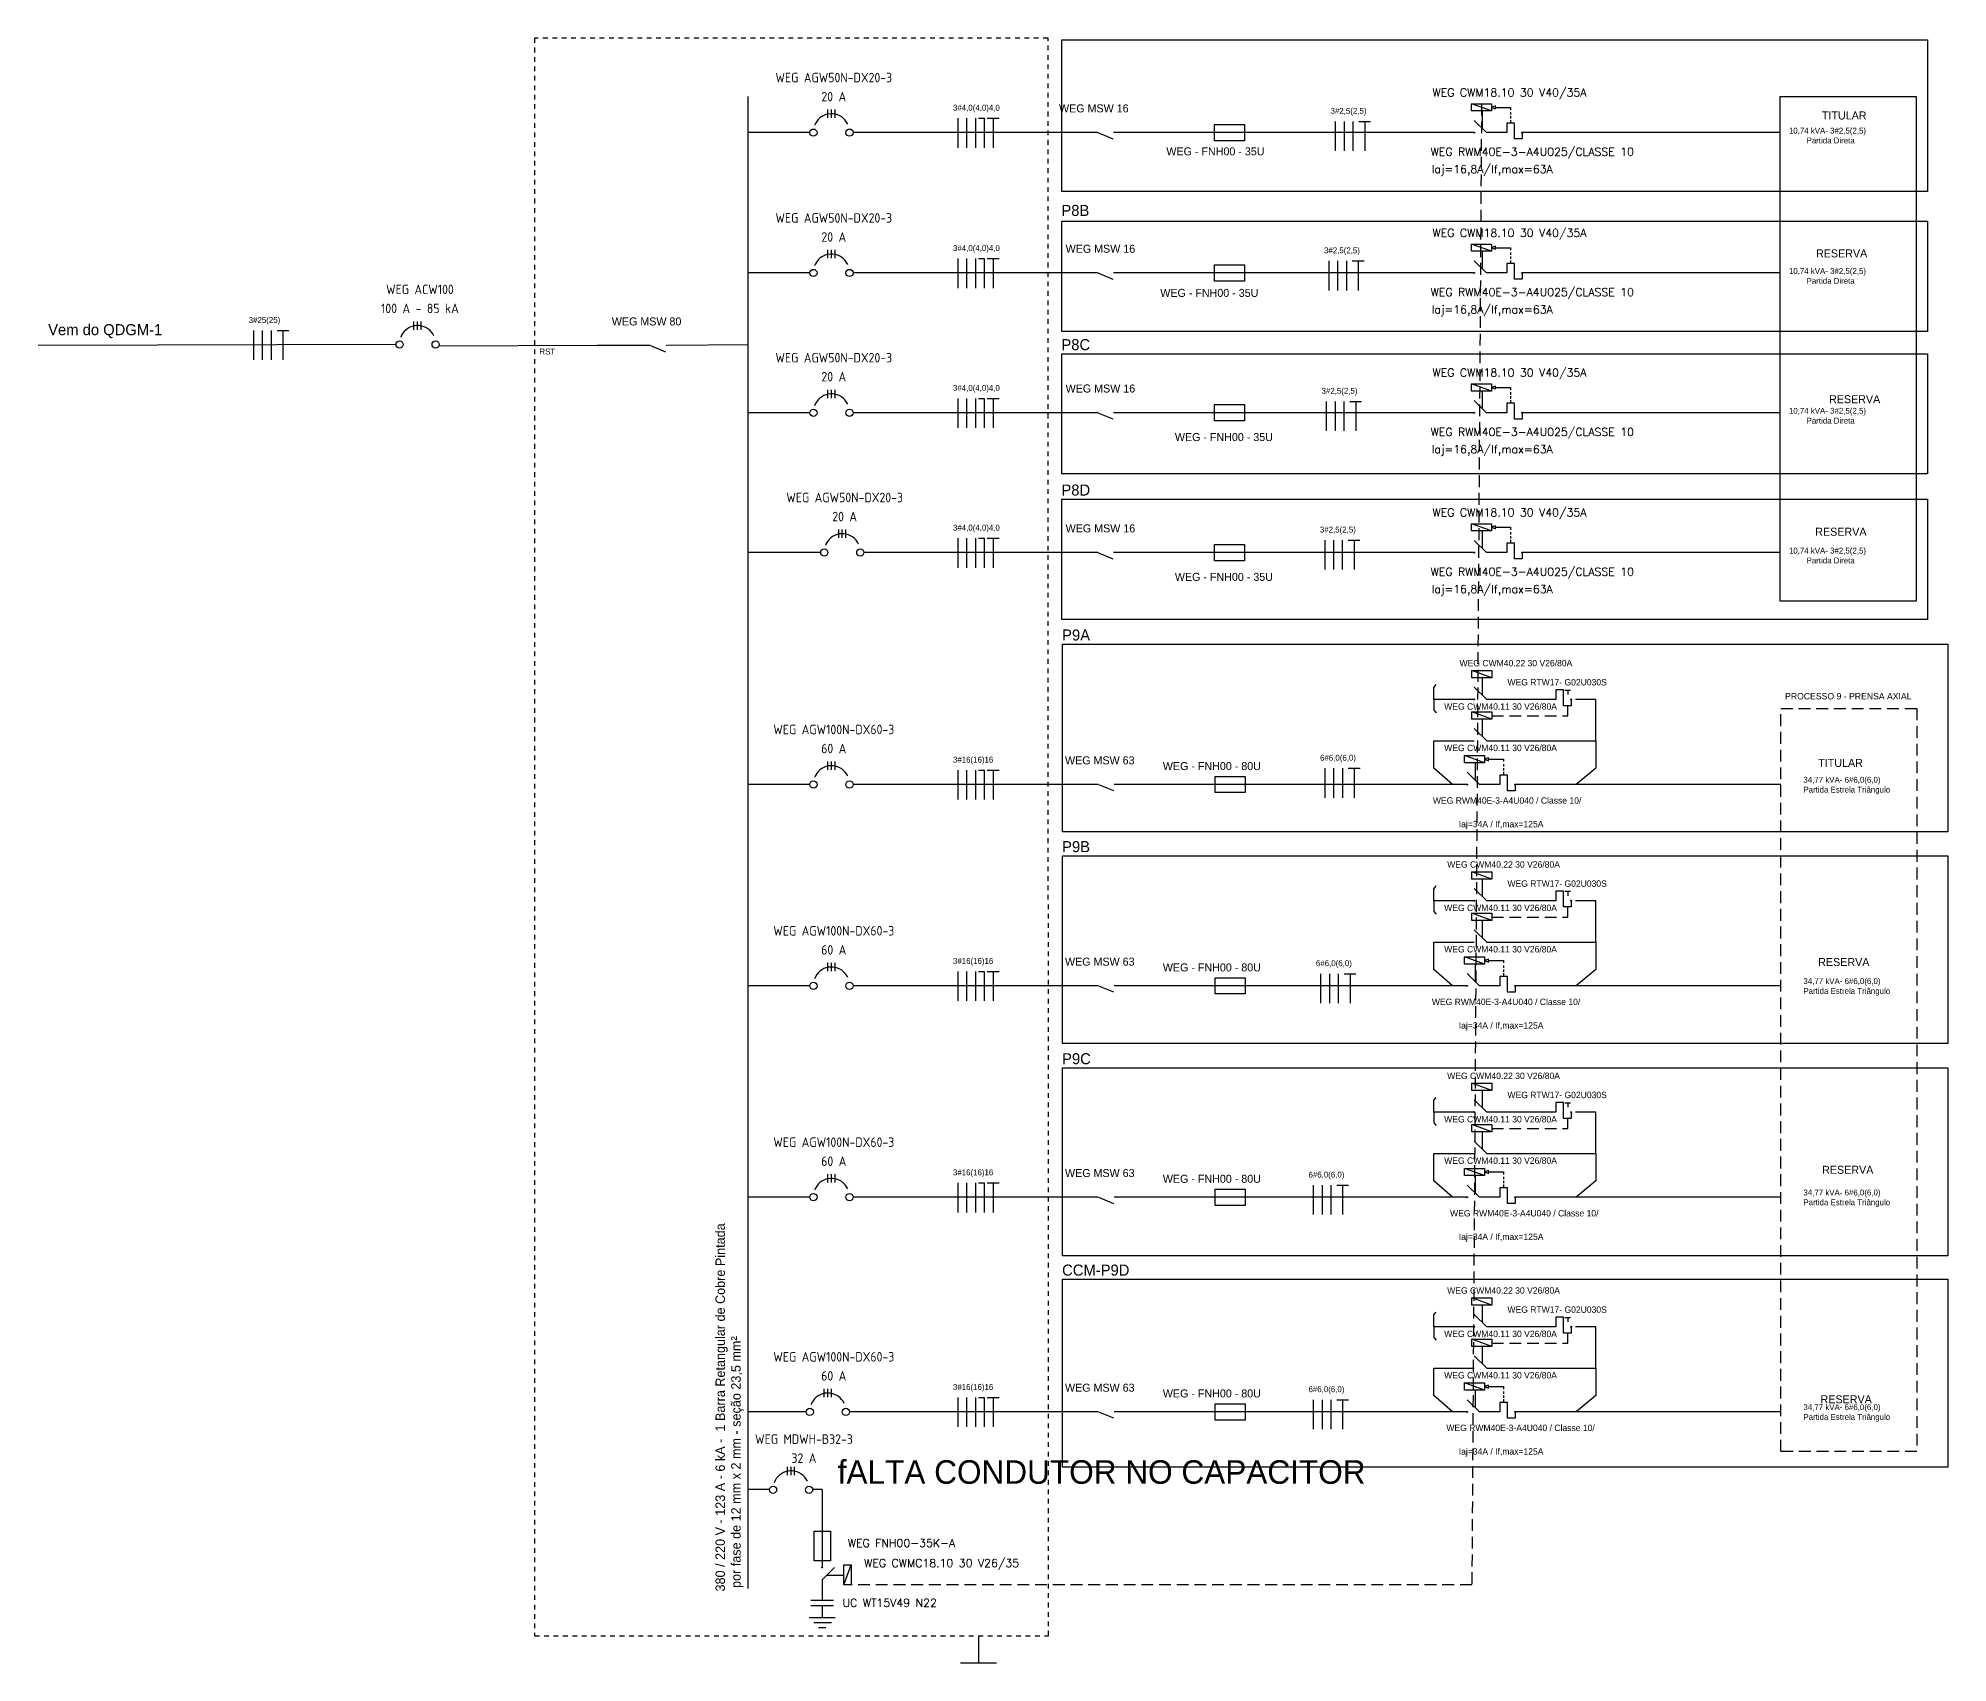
# Model space of a CAD drawing. Extents: x 88 to 641, y -96 to 322.
# Drawn here: x 91.84 to 132.29, y 120.85 to 155.28 of the extents above; entities that cross this region are included whole.
import ezdxf

# ---------------------------------------------------------------- set-up
doc = ezdxf.new("R2010")
doc.units = 0
doc.header["$MEASUREMENT"] = 0
doc.linetypes.add('DASHED2', pattern=[0.375, 0.25, -0.125])
doc.linetypes.add('HIDDEN', pattern=[0.375, 0.25, -0.125])
for name, color, linetype in [('_ELT_ELETRODUTOS', 6, 'Continuous'), ('_ELT_UNIFILAR_DETALHES', 1, 'Continuous'), ('CONEXÃO', 7, 'Continuous'), ('DIAGRAMA UNIFILAR', 80, 'Continuous'), ('ELET_TEXTO', 4, 'Continuous'), ('ELET_UNIFILAR_TEXTO', 4, 'Continuous'), ('ELT_UNIFILAR_DESENHO', 5, 'Continuous'), ('INF. UNIFILARES', 7, 'Continuous')]:
    doc.layers.add(name, color=color, linetype=linetype)
doc.styles.add('ARIAL', font='arial.ttf')
doc.styles.add('ROMANS', font='romans')

msp = doc.modelspace()

# ---------------------------------------------------------------- hatches: boundary and pattern name
at = {"layer": 'ELT_UNIFILAR_DESENHO', "linetype": 'Continuous', "transparency": 33554687}
h = msp.add_hatch(color=256, dxfattribs=at)
h.dxf.hatch_style = 1
h.paths.add_polyline_path([(114.256, 153.284, 1), (114.287, 153.284, 1)])
h.paths.add_polyline_path([(114.613, 153.283, 1), (114.644, 153.283, 1)])
h = msp.add_hatch(color=256, dxfattribs=at)
h.dxf.hatch_style = 1
h.paths.add_polyline_path([(114.256, 150.309, 1), (114.287, 150.309, 1)])
h.paths.add_polyline_path([(114.613, 150.308, 1), (114.644, 150.308, 1)])
h = msp.add_hatch(color=256, dxfattribs=at)
h.dxf.hatch_style = 1
h.paths.add_polyline_path([(104.781, 148.769, 1), (104.812, 148.769, 1)])
h.paths.add_polyline_path([(105.138, 148.768, 1), (105.17, 148.768, 1)])
h = msp.add_hatch(color=256, dxfattribs=at)
h.dxf.hatch_style = 1
h.paths.add_polyline_path([(114.256, 147.347, 1), (114.287, 147.347, 1)])
h.paths.add_polyline_path([(114.613, 147.346, 1), (114.644, 147.346, 1)])
h = msp.add_hatch(color=256, dxfattribs=at)
h.dxf.hatch_style = 1
h.paths.add_polyline_path([(114.256, 144.383, 1), (114.287, 144.383, 1)])
h.paths.add_polyline_path([(114.613, 144.383, 1), (114.644, 144.383, 1)])
h = msp.add_hatch(color=256, dxfattribs=at)
h.dxf.hatch_style = 1
h.paths.add_polyline_path([(114.271, 139.467, 1), (114.302, 139.467, 1)])
h.paths.add_polyline_path([(114.628, 139.466, 1), (114.659, 139.466, 1)])
h = msp.add_hatch(color=256, dxfattribs=at)
h.dxf.hatch_style = 1
h.paths.add_polyline_path([(114.271, 135.2, 1), (114.302, 135.2, 1)])
h.paths.add_polyline_path([(114.628, 135.2, 1), (114.659, 135.2, 1)])
h = msp.add_hatch(color=256, dxfattribs=at)
h.dxf.hatch_style = 1
h.paths.add_polyline_path([(114.271, 130.72, 1), (114.302, 130.72, 1)])
h.paths.add_polyline_path([(114.628, 130.72, 1), (114.659, 130.72, 1)])
h = msp.add_hatch(color=256, dxfattribs=at)
h.dxf.hatch_style = 1
h.paths.add_polyline_path([(114.271, 126.171, 1), (114.302, 126.171, 1)])
h.paths.add_polyline_path([(114.628, 126.17, 1), (114.659, 126.17, 1)])

# ---------------------------------------------------------------- linework, layer by layer
at = {"layer": '_ELT_UNIFILAR_DETALHES'}
msp.add_lwpolyline([(128.743, 154.041), (131.626, 154.041), (131.626, 143.345), (128.743, 143.345)], close=True, dxfattribs=at)
at = {"layer": 'CONEXÃO', "color": 6, "linetype": 'DASHED2'}
for p, q in [((122.417, 153.891), (122.211, 122.501)), ((122.211, 122.501), (108.908, 122.501))]:
    msp.add_line(p, q, dxfattribs=at)
at = {"layer": 'CONEXÃO', "color": 6, "linetype": 'HIDDEN'}
for points in [[(122.632, 140.918), (124.245, 140.918), (124.245, 140.918)], [(124.245, 140.918), (124.245, 140.918), (124.245, 141.132)], [(124.245, 136.651), (124.245, 136.651), (124.245, 136.866)], [(122.632, 136.651), (124.245, 136.651), (124.245, 136.651)], [(124.245, 132.171), (124.245, 132.171), (124.245, 132.386)], [(122.632, 132.171), (124.245, 132.171), (124.245, 132.171)], [(124.245, 127.622), (124.245, 127.622), (124.245, 127.836)], [(122.632, 127.622), (124.245, 127.622), (124.245, 127.622)]]:
    msp.add_lwpolyline(points, dxfattribs=at)
at = {"layer": 'DIAGRAMA UNIFILAR', "linetype": 'DASHED2'}
for p, q in [((124.185, 141.464), (124.301, 141.464)), ((124.245, 141.464), (124.245, 141.367)), ((124.185, 137.198), (124.301, 137.198)), ((124.245, 137.198), (124.245, 137.101)), ((124.185, 132.718), (124.301, 132.718)), ((124.245, 132.718), (124.245, 132.621)), ((124.185, 128.168), (124.301, 128.168)), ((124.245, 128.168), (124.245, 128.071))]:
    msp.add_line(p, q, dxfattribs=at)
at = {"layer": 'ELT_UNIFILAR_DESENHO', "linetype": 'DASHED2', "ltscale": 0.05}
for p, q in [((113.234, 155.279), (102.358, 155.279)), ((102.358, 155.279), (102.358, 121.422)), ((113.245, 121.422), (113.234, 155.279)), ((102.358, 121.422), (113.245, 121.422))]:
    msp.add_line(p, q, dxfattribs=at)
at = {"layer": 'ELT_UNIFILAR_DESENHO'}
for p, q in [((106.88, 122.424), (106.88, 154.042)), ((108.569, 153.589), (108.569, 153.767)), ((108.569, 153.589), (108.569, 153.767)), ((108.645, 153.589), (108.645, 153.767)), ((108.645, 153.589), (108.645, 153.767)), ((108.721, 153.589), (108.721, 153.767)), ((108.721, 153.589), (108.721, 153.767)), ((122.628, 153.737), (122.206, 153.891)), ((122.428, 153.737), (122.428, 153.371)), ((122.715, 153.844), (122.628, 153.813)), ((122.628, 153.813), (122.715, 153.782)), ((122.715, 153.813), (122.715, 153.844)), ((122.715, 153.813), (123.032, 153.813)), ((122.715, 153.782), (122.715, 153.813)), ((123.032, 153.813), (123.032, 153.763)), ((111.32, 153.582), (111.32, 152.958)), ((111.507, 153.582), (111.507, 152.958)), ((111.694, 153.582), (111.694, 152.958)), ((111.759, 153.582), (111.884, 153.582)), ((111.884, 153.582), (111.884, 152.958)), ((111.946, 153.582), (112.195, 153.582)), ((112.071, 153.582), (112.071, 152.958)), ((119.319, 153.516), (119.319, 152.892)), ((119.507, 153.516), (119.507, 152.892)), ((119.694, 153.516), (119.694, 152.892)), ((119.818, 153.516), (120.067, 153.516)), ((119.942, 153.516), (119.942, 152.892)), ((122.523, 153.277), (122.26, 153.537)), ((123.116, 153.48), (122.954, 153.48)), ((122.954, 153.48), (122.954, 153.277)), ((123.032, 153.712), (123.032, 153.661)), ((123.032, 153.627), (123.032, 153.577)), ((123.032, 153.545), (123.032, 153.494)), ((123.116, 153.146), (123.116, 153.48)), ((108.188, 153.278), (106.88, 153.278)), ((114.286, 153.278), (109.103, 153.278)), ((122.26, 153.278), (114.627, 153.278)), ((122.954, 153.277), (122.523, 153.277)), ((123.279, 153.146), (123.116, 153.146)), ((128.743, 153.277), (123.279, 153.277)), ((123.279, 153.277), (123.279, 153.146)), ((122.628, 150.762), (122.206, 150.916)), ((108.569, 150.614), (108.569, 150.792)), ((108.569, 150.614), (108.569, 150.792)), ((108.645, 150.614), (108.645, 150.792)), ((108.645, 150.614), (108.645, 150.792)), ((108.721, 150.614), (108.721, 150.792)), ((108.721, 150.614), (108.721, 150.792)), ((111.32, 150.607), (111.32, 149.983)), ((111.507, 150.607), (111.507, 149.983)), ((111.694, 150.607), (111.694, 149.983)), ((111.759, 150.607), (111.884, 150.607)), ((111.884, 150.607), (111.884, 149.983)), ((111.946, 150.607), (112.195, 150.607)), ((112.071, 150.607), (112.071, 149.983)), ((119.18, 150.559), (119.18, 149.935)), ((119.368, 150.559), (119.368, 149.935)), ((119.555, 150.559), (119.555, 149.935)), ((119.679, 150.559), (119.928, 150.559)), ((119.804, 150.559), (119.804, 149.935)), ((122.523, 150.303), (122.26, 150.562)), ((122.428, 150.762), (122.428, 150.396)), ((122.715, 150.869), (122.628, 150.838)), ((122.628, 150.838), (122.715, 150.807)), ((122.715, 150.838), (122.715, 150.869)), ((122.715, 150.838), (123.032, 150.838)), ((122.715, 150.807), (122.715, 150.838)), ((123.116, 150.505), (122.954, 150.505)), ((122.954, 150.505), (122.954, 150.303)), ((123.032, 150.838), (123.032, 150.788)), ((123.032, 150.737), (123.032, 150.686)), ((123.032, 150.652), (123.032, 150.602)), ((123.032, 150.57), (123.032, 150.519)), ((123.116, 150.171), (123.116, 150.505)), ((108.188, 150.303), (106.88, 150.303)), ((114.286, 150.303), (109.103, 150.303)), ((122.26, 150.303), (114.627, 150.303)), ((122.954, 150.303), (122.523, 150.303)), ((123.279, 150.171), (123.116, 150.171)), ((128.743, 150.303), (123.279, 150.303)), ((123.279, 150.303), (123.279, 150.171)), ((99.802, 149.099), (99.802, 149.277)), ((99.802, 149.099), (99.802, 149.277)), ((99.879, 149.099), (99.879, 149.277)), ((99.879, 149.099), (99.879, 149.277)), ((99.955, 149.099), (99.955, 149.277)), ((99.955, 149.099), (99.955, 149.277)), ((96.401, 149.083), (96.401, 148.459)), ((96.588, 149.083), (96.588, 148.459)), ((96.776, 149.083), (96.776, 148.459)), ((96.9, 149.083), (97.149, 149.083)), ((97.024, 149.083), (97.024, 148.459)), ((91.841, 148.771), (99.422, 148.793)), ((100.33, 148.757), (103.679, 148.771)), ((104.796, 148.769), (103.683, 148.769)), ((105.177, 148.771), (106.88, 148.787)), ((108.569, 147.652), (108.569, 147.829)), ((108.569, 147.652), (108.569, 147.829)), ((108.645, 147.652), (108.645, 147.829)), ((108.645, 147.652), (108.645, 147.829)), ((108.721, 147.652), (108.721, 147.829)), ((108.721, 147.652), (108.721, 147.829)), ((122.628, 147.799), (122.206, 147.953)), ((122.428, 147.799), (122.428, 147.434)), ((122.715, 147.907), (122.628, 147.876)), ((122.628, 147.876), (122.715, 147.845)), ((122.715, 147.876), (122.715, 147.907)), ((122.715, 147.876), (123.032, 147.876)), ((122.715, 147.845), (122.715, 147.876)), ((123.032, 147.876), (123.032, 147.826)), ((123.032, 147.774), (123.032, 147.724)), ((123.032, 147.69), (123.032, 147.64)), ((108.188, 147.341), (106.88, 147.341)), ((114.286, 147.341), (109.103, 147.341)), ((111.32, 147.644), (111.32, 147.02)), ((111.507, 147.644), (111.507, 147.02)), ((111.694, 147.644), (111.694, 147.02)), ((111.759, 147.644), (111.884, 147.644)), ((111.884, 147.644), (111.884, 147.02)), ((111.946, 147.644), (112.195, 147.644)), ((112.071, 147.644), (112.071, 147.02)), ((122.26, 147.341), (114.627, 147.341)), ((119.128, 147.582), (119.128, 146.958)), ((119.316, 147.582), (119.316, 146.958)), ((119.503, 147.582), (119.503, 146.958)), ((119.627, 147.582), (119.877, 147.582)), ((119.752, 147.582), (119.752, 146.958)), ((122.523, 147.34), (122.26, 147.6)), ((122.954, 147.34), (122.523, 147.34)), ((123.116, 147.542), (122.954, 147.542)), ((122.954, 147.542), (122.954, 147.34)), ((123.032, 147.607), (123.032, 147.557)), ((123.116, 147.208), (123.116, 147.542)), ((128.743, 147.34), (123.279, 147.34)), ((123.279, 147.34), (123.279, 147.208)), ((123.279, 147.208), (123.116, 147.208)), ((108.799, 144.688), (108.799, 144.866)), ((108.799, 144.688), (108.799, 144.866)), ((108.875, 144.688), (108.875, 144.866)), ((108.875, 144.688), (108.875, 144.866)), ((108.951, 144.688), (108.951, 144.866)), ((108.951, 144.688), (108.951, 144.866)), ((122.628, 144.836), (122.206, 144.99)), ((122.428, 144.836), (122.428, 144.471)), ((122.715, 144.944), (122.628, 144.913)), ((122.628, 144.913), (122.715, 144.882)), ((122.715, 144.913), (122.715, 144.944)), ((122.715, 144.913), (123.032, 144.913)), ((122.715, 144.882), (122.715, 144.913)), ((123.032, 144.913), (123.032, 144.862)), ((111.32, 144.681), (111.32, 144.057)), ((111.507, 144.681), (111.507, 144.057)), ((111.694, 144.681), (111.694, 144.057)), ((111.759, 144.681), (111.884, 144.681)), ((111.884, 144.681), (111.884, 144.057)), ((111.946, 144.681), (112.195, 144.681)), ((112.071, 144.681), (112.071, 144.057)), ((119.094, 144.641), (119.094, 144.017)), ((119.281, 144.641), (119.281, 144.017)), ((119.468, 144.641), (119.468, 144.017)), ((119.592, 144.641), (119.842, 144.641)), ((119.717, 144.641), (119.717, 144.017)), ((122.523, 144.377), (122.26, 144.636)), ((123.116, 144.579), (122.954, 144.579)), ((122.954, 144.579), (122.954, 144.377)), ((123.032, 144.811), (123.032, 144.761)), ((123.032, 144.727), (123.032, 144.676)), ((123.032, 144.644), (123.032, 144.594)), ((123.116, 144.245), (123.116, 144.579)), ((108.418, 144.378), (106.88, 144.378)), ((114.286, 144.378), (109.333, 144.378)), ((122.26, 144.378), (114.627, 144.378)), ((122.954, 144.377), (122.523, 144.377)), ((123.279, 144.245), (123.116, 144.245)), ((128.743, 144.377), (123.279, 144.377)), ((123.279, 144.377), (123.279, 144.245)), ((122.632, 141.723), (122.211, 141.877)), ((122.433, 141.723), (122.433, 141.358)), ((121.404, 141.521), (121.454, 141.578)), ((121.404, 141.265), (121.404, 141.521)), ((122.254, 141.265), (121.404, 141.265)), ((121.404, 141.265), (121.404, 141.04)), ((122.528, 141.264), (122.264, 141.524)), ((123.988, 141.264), (122.528, 141.264)), ((124.15, 141.467), (123.988, 141.467)), ((123.988, 141.467), (123.988, 141.264)), ((124.15, 141.132), (124.15, 141.467)), ((124.313, 141.264), (124.313, 141.132)), ((124.841, 141.264), (124.404, 141.264)), ((124.841, 140.388), (124.841, 141.264)), ((121.404, 141.04), (121.454, 140.983)), ((122.632, 140.847), (122.211, 141.001)), ((122.433, 140.847), (122.433, 140.482)), ((124.313, 141.132), (124.15, 141.132)), ((121.404, 140.388), (122.264, 140.389)), ((121.404, 139.807), (121.404, 140.388)), ((122.528, 140.388), (122.264, 140.648)), ((122.528, 140.388), (124.841, 140.388)), ((124.841, 140.388), (124.841, 139.807)), ((122.479, 139.92), (122.058, 140.074)), ((122.567, 140.028), (122.479, 139.997)), ((122.479, 139.997), (122.567, 139.966)), ((122.567, 139.997), (122.567, 140.028)), ((122.567, 139.997), (122.883, 139.997)), ((122.567, 139.966), (122.567, 139.997)), ((122.883, 139.997), (122.883, 139.946)), ((108.569, 139.772), (108.569, 139.95)), ((108.569, 139.772), (108.569, 139.95)), ((108.645, 139.772), (108.645, 139.95)), ((108.645, 139.772), (108.645, 139.95)), ((108.721, 139.772), (108.721, 139.95)), ((108.721, 139.772), (108.721, 139.95)), ((111.32, 139.765), (111.32, 139.141)), ((111.507, 139.765), (111.507, 139.141)), ((111.694, 139.765), (111.694, 139.141)), ((111.759, 139.765), (111.884, 139.765)), ((111.884, 139.765), (111.884, 139.141)), ((111.946, 139.765), (112.195, 139.765)), ((112.071, 139.765), (112.071, 139.141)), ((119.096, 139.805), (119.096, 139.181)), ((119.283, 139.805), (119.283, 139.181)), ((119.471, 139.805), (119.471, 139.181)), ((119.594, 139.805), (119.844, 139.805)), ((119.719, 139.805), (119.719, 139.181)), ((121.799, 139.462), (121.404, 139.807)), ((122.374, 139.461), (122.111, 139.72)), ((122.279, 139.92), (122.279, 139.554)), ((122.967, 139.663), (122.805, 139.663)), ((122.805, 139.663), (122.805, 139.461)), ((122.883, 139.895), (122.883, 139.844)), ((122.883, 139.811), (122.883, 139.76)), ((122.883, 139.728), (122.883, 139.678)), ((122.967, 139.329), (122.967, 139.663)), ((124.841, 139.807), (124.422, 139.461)), ((108.188, 139.461), (106.88, 139.461)), ((114.286, 139.461), (109.103, 139.461)), ((122.121, 139.461), (114.645, 139.461)), ((122.805, 139.461), (122.374, 139.461)), ((123.13, 139.329), (122.967, 139.329)), ((123.13, 139.461), (123.13, 139.329)), ((128.758, 139.461), (123.14, 139.461)), ((122.632, 137.457), (122.211, 137.611)), ((121.404, 137.254), (121.454, 137.311)), ((121.404, 136.998), (121.404, 137.254)), ((122.528, 136.998), (122.264, 137.257)), ((122.433, 137.457), (122.433, 137.091)), ((124.15, 137.2), (123.988, 137.2)), ((123.988, 137.2), (123.988, 136.998)), ((124.15, 136.866), (124.15, 137.2)), ((122.254, 136.998), (121.404, 136.998)), ((121.404, 136.998), (121.404, 136.773)), ((121.404, 136.773), (121.454, 136.716)), ((122.632, 136.581), (122.211, 136.735)), ((123.988, 136.998), (122.528, 136.998)), ((124.313, 136.866), (124.15, 136.866)), ((124.313, 136.998), (124.313, 136.866)), ((124.841, 136.998), (124.404, 136.998)), ((124.841, 136.121), (124.841, 136.998)), ((122.528, 136.121), (122.264, 136.381)), ((122.433, 136.581), (122.433, 136.215)), ((121.404, 136.121), (122.264, 136.122)), ((121.404, 135.54), (121.404, 136.121)), ((122.528, 136.121), (124.841, 136.121)), ((124.841, 136.121), (124.841, 135.54)), ((108.569, 135.505), (108.569, 135.683)), ((108.569, 135.505), (108.569, 135.683)), ((108.645, 135.505), (108.645, 135.683)), ((108.645, 135.505), (108.645, 135.683)), ((108.721, 135.505), (108.721, 135.683)), ((108.721, 135.505), (108.721, 135.683)), ((121.799, 135.195), (121.404, 135.54)), ((122.479, 135.653), (122.058, 135.807)), ((122.279, 135.653), (122.279, 135.288)), ((122.567, 135.761), (122.479, 135.73)), ((122.479, 135.73), (122.567, 135.699)), ((122.567, 135.73), (122.567, 135.761)), ((122.567, 135.73), (122.883, 135.73)), ((122.567, 135.699), (122.567, 135.73)), ((122.883, 135.73), (122.883, 135.68)), ((122.883, 135.628), (122.883, 135.578)), ((122.883, 135.544), (122.883, 135.493)), ((124.841, 135.54), (124.422, 135.195)), ((108.188, 135.195), (106.88, 135.195)), ((114.286, 135.195), (109.103, 135.195)), ((111.32, 135.498), (111.32, 134.874)), ((111.507, 135.498), (111.507, 134.874)), ((111.694, 135.498), (111.694, 134.874)), ((111.759, 135.498), (111.884, 135.498)), ((111.884, 135.498), (111.884, 134.874)), ((111.946, 135.498), (112.195, 135.498)), ((112.071, 135.498), (112.071, 134.874)), ((122.121, 135.195), (114.645, 135.195)), ((119.009, 135.451), (119.009, 134.827)), ((119.196, 135.451), (119.196, 134.827)), ((119.383, 135.451), (119.383, 134.827)), ((119.507, 135.451), (119.757, 135.451)), ((119.632, 135.451), (119.632, 134.827)), ((122.374, 135.194), (122.111, 135.453)), ((122.805, 135.194), (122.374, 135.194)), ((122.967, 135.396), (122.805, 135.396)), ((122.805, 135.396), (122.805, 135.194)), ((122.883, 135.461), (122.883, 135.411)), ((122.967, 135.062), (122.967, 135.396)), ((128.758, 135.194), (123.13, 135.194)), ((123.13, 135.194), (123.13, 135.062)), ((123.13, 135.062), (122.967, 135.062)), ((122.632, 132.977), (122.211, 133.131)), ((121.404, 132.774), (121.454, 132.831)), ((121.404, 132.518), (121.404, 132.774)), ((122.528, 132.517), (122.264, 132.777)), ((122.433, 132.977), (122.433, 132.611)), ((124.15, 132.72), (123.988, 132.72)), ((123.988, 132.72), (123.988, 132.517)), ((124.15, 132.386), (124.15, 132.72)), ((122.254, 132.518), (121.404, 132.518)), ((121.404, 132.518), (121.404, 132.293)), ((121.404, 132.293), (121.454, 132.236)), ((123.988, 132.517), (122.528, 132.517)), ((124.313, 132.386), (124.15, 132.386)), ((124.313, 132.517), (124.313, 132.386)), ((124.841, 132.517), (124.404, 132.517)), ((124.841, 131.641), (124.841, 132.517)), ((122.632, 132.101), (122.211, 132.254)), ((122.528, 131.641), (122.264, 131.901)), ((122.433, 132.101), (122.433, 131.735)), ((121.404, 131.641), (122.264, 131.642)), ((121.404, 131.06), (121.404, 131.641)), ((122.528, 131.641), (124.841, 131.641)), ((124.841, 131.641), (124.841, 131.06)), ((108.569, 131.025), (108.569, 131.203)), ((108.569, 131.025), (108.569, 131.203)), ((108.645, 131.025), (108.645, 131.203)), ((108.645, 131.025), (108.645, 131.203)), ((108.721, 131.025), (108.721, 131.203)), ((108.721, 131.025), (108.721, 131.203)), ((122.479, 131.173), (122.058, 131.327)), ((122.279, 131.173), (122.279, 130.808)), ((122.567, 131.281), (122.479, 131.25)), ((122.479, 131.25), (122.567, 131.219)), ((122.567, 131.25), (122.567, 131.281)), ((122.567, 131.25), (122.883, 131.25)), ((122.567, 131.219), (122.567, 131.25)), ((122.883, 131.25), (122.883, 131.199)), ((122.883, 131.148), (122.883, 131.098)), ((108.188, 130.715), (106.88, 130.715)), ((114.286, 130.715), (109.103, 130.715)), ((111.32, 131.018), (111.32, 130.394)), ((111.507, 131.018), (111.507, 130.394)), ((111.694, 131.018), (111.694, 130.394)), ((111.759, 131.018), (111.884, 131.018)), ((111.884, 131.018), (111.884, 130.394)), ((111.946, 131.018), (112.195, 131.018)), ((112.071, 131.018), (112.071, 130.394)), ((122.121, 130.715), (114.645, 130.715)), ((118.852, 130.971), (118.852, 130.347)), ((119.039, 130.971), (119.039, 130.347)), ((119.227, 130.971), (119.227, 130.347)), ((119.351, 130.971), (119.6, 130.971)), ((119.475, 130.971), (119.475, 130.347)), ((121.799, 130.715), (121.404, 131.06)), ((122.374, 130.714), (122.111, 130.973)), ((122.805, 130.714), (122.374, 130.714)), ((122.967, 130.916), (122.805, 130.916)), ((122.805, 130.916), (122.805, 130.714)), ((122.883, 131.064), (122.883, 131.013)), ((122.883, 130.981), (122.883, 130.931)), ((122.967, 130.582), (122.967, 130.916)), ((123.13, 130.714), (123.13, 130.582)), ((128.758, 130.714), (123.14, 130.714)), ((124.841, 131.06), (124.422, 130.715)), ((123.13, 130.582), (122.967, 130.582)), ((121.404, 128.225), (121.454, 128.282)), ((122.632, 128.427), (122.211, 128.581)), ((122.433, 128.427), (122.433, 128.062)), ((121.404, 127.969), (121.404, 128.225)), ((122.254, 127.969), (121.404, 127.969)), ((121.404, 127.969), (121.404, 127.744)), ((122.528, 127.968), (122.264, 128.228)), ((123.988, 127.968), (122.528, 127.968)), ((124.15, 128.17), (123.988, 128.17)), ((123.988, 128.17), (123.988, 127.968)), ((124.15, 127.836), (124.15, 128.17)), ((124.313, 127.836), (124.15, 127.836)), ((124.313, 127.968), (124.313, 127.836)), ((124.841, 127.968), (124.404, 127.968)), ((124.841, 127.092), (124.841, 127.968)), ((121.404, 127.744), (121.454, 127.687)), ((122.632, 127.551), (122.211, 127.705)), ((122.433, 127.551), (122.433, 127.186)), ((121.404, 127.092), (122.264, 127.093)), ((121.404, 126.511), (121.404, 127.092)), ((122.528, 127.092), (122.264, 127.351)), ((122.528, 127.092), (124.841, 127.092)), ((124.841, 127.092), (124.841, 126.511)), ((108.493, 126.476), (108.493, 126.654)), ((108.493, 126.476), (108.493, 126.654)), ((108.569, 126.476), (108.569, 126.654)), ((108.569, 126.476), (108.569, 126.654)), ((108.645, 126.476), (108.645, 126.654)), ((108.645, 126.476), (108.645, 126.654)), ((122.479, 126.624), (122.058, 126.778)), ((122.279, 126.624), (122.279, 126.258)), ((122.567, 126.732), (122.479, 126.701)), ((122.479, 126.701), (122.567, 126.669)), ((122.567, 126.701), (122.567, 126.732)), ((122.567, 126.701), (122.883, 126.701)), ((122.567, 126.669), (122.567, 126.701)), ((122.883, 126.701), (122.883, 126.65)), ((111.32, 126.469), (111.32, 125.845)), ((111.507, 126.469), (111.507, 125.845)), ((111.694, 126.469), (111.694, 125.845)), ((111.759, 126.469), (111.884, 126.469)), ((111.884, 126.469), (111.884, 125.845)), ((111.946, 126.469), (112.195, 126.469)), ((112.071, 126.469), (112.071, 125.845)), ((118.852, 126.422), (118.852, 125.798)), ((119.039, 126.422), (119.039, 125.798)), ((119.227, 126.422), (119.227, 125.798)), ((119.351, 126.422), (119.6, 126.422)), ((119.475, 126.422), (119.475, 125.798)), ((121.799, 126.166), (121.404, 126.511)), ((122.374, 126.165), (122.111, 126.424)), ((122.967, 126.367), (122.805, 126.367)), ((122.805, 126.367), (122.805, 126.165)), ((122.883, 126.599), (122.883, 126.548)), ((122.883, 126.514), (122.883, 126.464)), ((122.883, 126.432), (122.883, 126.382)), ((122.967, 126.033), (122.967, 126.367)), ((124.841, 126.511), (124.422, 126.165)), ((108.112, 126.165), (106.88, 126.165)), ((114.286, 126.165), (109.027, 126.165)), ((122.121, 126.165), (114.645, 126.165)), ((122.805, 126.165), (122.374, 126.165)), ((123.13, 126.033), (122.967, 126.033)), ((123.13, 126.165), (123.13, 126.033)), ((128.758, 126.165), (123.14, 126.165)), ((107.713, 124.826), (107.713, 125.004)), ((107.713, 124.826), (107.713, 125.004)), ((107.789, 124.826), (107.789, 125.004)), ((107.789, 124.826), (107.789, 125.004)), ((107.865, 124.826), (107.865, 125.004)), ((107.865, 124.826), (107.865, 125.004)), ((107.332, 124.52), (106.88, 124.52)), ((108.45, 124.52), (108.247, 124.52)), ((108.45, 124.517), (108.449, 122.869)), ((108.448, 122.605), (108.708, 122.869)), ((108.448, 122.605), (108.448, 122.172)), ((108.908, 122.7), (108.542, 122.7)), ((108.908, 122.501), (109.062, 122.922)), ((108.208, 122.172), (108.688, 122.172)), ((108.171, 121.805), (108.726, 121.805)), ((108.208, 122.062), (108.688, 122.062)), ((108.448, 122.062), (108.448, 121.805)), ((108.269, 121.704), (108.645, 121.704)), ((108.37, 121.597), (108.529, 121.597)), ((111.759, 121.422), (111.759, 120.847)), ((111.378, 120.847), (112.141, 120.847))]:
    msp.add_line(p, q, dxfattribs=at)
at = {"layer": 'ELT_UNIFILAR_DESENHO', "linetype": 'Continuous'}
for p, q in [((114.286, 153.278), (114.607, 153.149)), ((114.286, 150.303), (114.607, 150.174)), ((104.811, 148.763), (105.133, 148.634)), ((114.286, 147.341), (114.607, 147.212)), ((114.286, 144.378), (114.607, 144.248)), ((114.301, 139.461), (114.623, 139.332)), ((114.301, 135.195), (114.623, 135.066)), ((114.301, 130.715), (114.623, 130.585)), ((114.301, 126.165), (114.623, 126.036))]:
    msp.add_line(p, q, dxfattribs=at)
at = {"layer": 'ELT_UNIFILAR_DESENHO', "linetype": 'ByBlock'}
for points in [[(113.527, 155.241), (131.861, 155.241), (131.861, 152.032), (113.527, 152.032)], [(113.527, 151.403), (131.861, 151.403), (131.861, 149.063), (113.527, 149.063)], [(113.527, 148.59), (131.861, 148.59), (131.861, 146.043), (113.527, 146.043)], [(113.527, 145.508), (131.861, 145.508), (131.861, 142.962), (113.527, 142.962)], [(113.543, 142.436), (132.295, 142.436), (132.295, 138.457), (113.543, 138.457)], [(113.543, 137.951), (132.295, 137.951), (132.295, 133.972), (113.543, 133.972)], [(113.543, 133.455), (132.295, 133.455), (132.295, 129.476), (113.543, 129.476)], [(113.543, 128.975), (132.295, 128.975), (132.295, 124.996), (113.543, 124.996)]]:
    msp.add_lwpolyline(points, close=True, dxfattribs=at)
at = {"layer": 'ELT_UNIFILAR_DESENHO'}
for points in [[(122.628, 153.737), (122.206, 153.737), (122.206, 153.891), (122.628, 153.891)], [(122.628, 150.762), (122.206, 150.762), (122.206, 150.916), (122.628, 150.916)], [(122.628, 147.799), (122.206, 147.799), (122.206, 147.953), (122.628, 147.953)], [(122.628, 144.836), (122.206, 144.836), (122.206, 144.99), (122.628, 144.99)], [(122.632, 141.723), (122.211, 141.723), (122.211, 141.877), (122.632, 141.877)], [(122.632, 140.847), (122.211, 140.847), (122.211, 141.001), (122.632, 141.001)], [(122.479, 139.92), (122.058, 139.92), (122.058, 140.074), (122.479, 140.074)], [(122.632, 137.457), (122.211, 137.457), (122.211, 137.611), (122.632, 137.611)], [(122.632, 136.581), (122.211, 136.581), (122.211, 136.735), (122.632, 136.735)], [(122.479, 135.653), (122.058, 135.653), (122.058, 135.807), (122.479, 135.807)], [(122.632, 132.977), (122.211, 132.977), (122.211, 133.131), (122.632, 133.131)], [(122.632, 132.101), (122.211, 132.101), (122.211, 132.254), (122.632, 132.254)], [(122.479, 131.173), (122.058, 131.173), (122.058, 131.327), (122.479, 131.327)], [(122.632, 128.427), (122.211, 128.427), (122.211, 128.581), (122.632, 128.581)], [(122.632, 127.551), (122.211, 127.551), (122.211, 127.705), (122.632, 127.705)], [(122.479, 126.624), (122.058, 126.624), (122.058, 126.778), (122.479, 126.778)], [(108.908, 122.501), (108.908, 122.922), (109.062, 122.922), (109.062, 122.501)]]:
    msp.add_lwpolyline(points, close=True, dxfattribs=at)
for points in [[(108.991, 153.458), (108.967, 153.501), (108.937, 153.542), (108.903, 153.578), (108.864, 153.609), (108.821, 153.635), (108.776, 153.655), (108.728, 153.669), (108.678, 153.676), (108.629, 153.677), (108.579, 153.672), (108.53, 153.66), (108.484, 153.642), (108.44, 153.618), (108.4, 153.589), (108.364, 153.554), (108.333, 153.515), (108.307, 153.472), (108.287, 153.427)], [(108.991, 150.483), (108.967, 150.526), (108.937, 150.567), (108.903, 150.603), (108.864, 150.634), (108.821, 150.66), (108.776, 150.68), (108.728, 150.694), (108.678, 150.701), (108.629, 150.702), (108.579, 150.697), (108.53, 150.685), (108.484, 150.667), (108.44, 150.643), (108.4, 150.614), (108.364, 150.579), (108.333, 150.54), (108.307, 150.498), (108.287, 150.452)], [(100.224, 148.968), (100.2, 149.012), (100.171, 149.052), (100.136, 149.088), (100.097, 149.119), (100.055, 149.145), (100.009, 149.165), (99.961, 149.179), (99.912, 149.187), (99.862, 149.188), (99.812, 149.182), (99.764, 149.17), (99.717, 149.152), (99.674, 149.128), (99.634, 149.099), (99.597, 149.064), (99.566, 149.025), (99.54, 148.983), (99.52, 148.937)], [(108.991, 147.52), (108.967, 147.564), (108.937, 147.604), (108.903, 147.64), (108.864, 147.672), (108.821, 147.697), (108.776, 147.718), (108.728, 147.731), (108.678, 147.739), (108.629, 147.74), (108.579, 147.735), (108.53, 147.723), (108.484, 147.705), (108.44, 147.681), (108.4, 147.651), (108.364, 147.617), (108.333, 147.578), (108.307, 147.535), (108.287, 147.49)], [(109.22, 144.557), (109.196, 144.601), (109.167, 144.641), (109.132, 144.677), (109.094, 144.708), (109.051, 144.734), (109.005, 144.754), (108.957, 144.768), (108.908, 144.776), (108.858, 144.777), (108.809, 144.772), (108.76, 144.76), (108.714, 144.742), (108.67, 144.718), (108.63, 144.688), (108.594, 144.654), (108.562, 144.615), (108.537, 144.572), (108.516, 144.526)], [(108.991, 139.641), (108.967, 139.685), (108.937, 139.725), (108.903, 139.761), (108.864, 139.792), (108.821, 139.818), (108.776, 139.838), (108.728, 139.852), (108.678, 139.86), (108.629, 139.861), (108.579, 139.855), (108.53, 139.843), (108.484, 139.825), (108.44, 139.801), (108.4, 139.772), (108.364, 139.737), (108.333, 139.698), (108.307, 139.656), (108.287, 139.61)], [(108.991, 135.374), (108.967, 135.418), (108.937, 135.458), (108.903, 135.494), (108.864, 135.525), (108.821, 135.551), (108.776, 135.571), (108.728, 135.585), (108.678, 135.593), (108.629, 135.594), (108.579, 135.589), (108.53, 135.577), (108.484, 135.559), (108.44, 135.535), (108.4, 135.505), (108.364, 135.471), (108.333, 135.432), (108.307, 135.389), (108.287, 135.343)], [(108.991, 130.894), (108.967, 130.938), (108.937, 130.978), (108.903, 131.014), (108.864, 131.045), (108.821, 131.071), (108.776, 131.091), (108.728, 131.105), (108.678, 131.113), (108.629, 131.114), (108.579, 131.108), (108.53, 131.097), (108.484, 131.079), (108.44, 131.055), (108.4, 131.025), (108.364, 130.991), (108.333, 130.952), (108.307, 130.909), (108.287, 130.863)], [(108.915, 126.345), (108.891, 126.389), (108.861, 126.429), (108.827, 126.465), (108.788, 126.496), (108.745, 126.522), (108.699, 126.542), (108.651, 126.556), (108.602, 126.564), (108.552, 126.565), (108.503, 126.559), (108.454, 126.547), (108.408, 126.529), (108.364, 126.505), (108.324, 126.476), (108.288, 126.441), (108.256, 126.402), (108.231, 126.36), (108.211, 126.314)], [(108.135, 124.695), (108.111, 124.738), (108.081, 124.779), (108.047, 124.815), (108.008, 124.846), (107.965, 124.872), (107.919, 124.892), (107.871, 124.906), (107.822, 124.913), (107.772, 124.915), (107.723, 124.909), (107.674, 124.897), (107.628, 124.879), (107.584, 124.855), (107.544, 124.826), (107.508, 124.791), (107.476, 124.752), (107.451, 124.71), (107.431, 124.664)]]:
    msp.add_lwpolyline(points, dxfattribs=at)
at = {"layer": 'ELT_UNIFILAR_DESENHO', "linetype": 'Continuous'}
for points in [[(116.762, 153.45), (117.393, 153.45), (117.393, 153.106), (116.762, 153.106)], [(116.762, 150.476), (117.393, 150.476), (117.393, 150.131), (116.762, 150.131)], [(116.762, 147.513), (117.393, 147.513), (117.393, 147.168), (116.762, 147.168)], [(116.762, 144.55), (117.393, 144.55), (117.393, 144.205), (116.762, 144.205)], [(116.777, 139.634), (117.409, 139.634), (117.409, 139.289), (116.777, 139.289)], [(116.777, 135.367), (117.409, 135.367), (117.409, 135.022), (116.777, 135.022)], [(116.777, 130.887), (117.409, 130.887), (117.409, 130.542), (116.777, 130.542)], [(116.777, 126.338), (117.409, 126.338), (117.409, 125.993), (116.777, 125.993)], [(108.622, 123.636), (108.622, 123.005), (108.277, 123.005), (108.277, 123.636)]]:
    msp.add_lwpolyline(points, close=True, dxfattribs=at)
at = {"layer": 'ELT_UNIFILAR_DESENHO'}
for centre in [(108.264, 153.278), (109.027, 153.278), (108.264, 150.303), (109.027, 150.303), (99.498, 148.788), (100.26, 148.788), (108.264, 147.341), (109.027, 147.341), (108.494, 144.378), (109.257, 144.378), (108.264, 139.461), (109.027, 139.461), (108.264, 135.195), (109.027, 135.195), (108.264, 130.715), (109.027, 130.715), (108.188, 126.165), (108.951, 126.165), (107.408, 124.515), (108.171, 124.515)]:
    msp.add_circle(centre, 0.0763, dxfattribs=at)
at = {"layer": 'ELT_UNIFILAR_DESENHO', "linetype": 'Continuous'}
for centre in [(122.26, 153.278), (123.279, 153.277), (122.26, 150.303), (123.279, 150.303), (122.26, 147.341), (123.279, 147.34), (122.26, 144.378), (123.279, 144.377), (122.264, 141.265), (124.313, 141.264), (122.111, 139.461), (123.13, 139.461), (122.264, 136.998), (124.313, 136.998), (122.111, 135.195), (123.13, 135.194), (122.264, 132.518), (124.313, 132.517), (122.111, 130.715), (123.13, 130.714), (122.264, 127.969), (124.313, 127.968), (122.111, 126.165), (123.13, 126.165), (108.449, 122.869)]:
    msp.add_circle(centre, 0.0105, dxfattribs=at)
at = {"layer": 'INF. UNIFILARES', "linetype": 'HIDDEN'}
msp.add_lwpolyline([(128.758, 141.076), (131.641, 141.076), (131.641, 125.325), (128.758, 125.325)], close=True, dxfattribs=at)

# ---------------------------------------------------------------- texts
at = {"layer": '_ELT_ELETRODUTOS', "color": 116, "true_color": 0x136734}
msp.add_text('fALTA CONDUTOR NO CAPACITOR', height=0.5, dxfattribs=at).set_placement((108.778, 124.641))
at = {"layer": 'ELET_TEXTO', "style": 'ROMANS'}
for s, p in [('WEG CWM18.10 30 V40/35A', (121.378, 154.043)), ('WEG RWM40E-3-A4U025/CLASSE 10     ', (121.338, 152.787)), ('Iaj=16,8A/If,max=63A ', (121.361, 152.419)), ('WEG CWM18.10 30 V40/35A', (121.378, 151.068)), ('WEG RWM40E-3-A4U025/CLASSE 10     ', (121.338, 149.812)), ('Iaj=16,8A/If,max=63A ', (121.361, 149.444)), ('WEG CWM18.10 30 V40/35A', (121.378, 148.106)), ('WEG RWM40E-3-A4U025/CLASSE 10     ', (121.338, 146.849)), ('Iaj=16,8A/If,max=63A ', (121.361, 146.482)), ('WEG CWM18.10 30 V40/35A', (121.378, 145.143)), ('WEG RWM40E-3-A4U025/CLASSE 10     ', (121.338, 143.886)), ('Iaj=16,8A/If,max=63A ', (121.361, 143.519)), ('WEG FNH00-35K-A', (108.992, 123.301)), ('WEG CWMC18.10 30 V26/35 ', (109.338, 122.875)), ('UC WT15V49 N22', (108.881, 122.034))]:
    msp.add_text(s, height=0.1695, dxfattribs=at).set_placement(p)
at = {"layer": 'ELET_TEXTO', "char_height": 0.1695, "attachment_point": 1}
for s, insert in [('\\pi-1.41251;WEG - FNH00 - 35U', (117.153, 152.965)), ('\\pi-1.41251;WEG - FNH00 - 35U', (117.024, 149.966)), ('\\pi-1.41251;WEG - FNH00 - 35U', (117.333, 146.91)), ('\\pi-1.41251;WEG - FNH00 - 35U', (117.333, 143.947)), ('\\pi-1.39839;WEG - FNH00 - 80U', (117.064, 139.937)), ('\\pi-1.39839;WEG - FNH00 - 80U', (117.064, 135.67)), ('\\pi-1.39839;WEG - FNH00 - 80U', (117.064, 131.19)), ('\\pi-1.39839;WEG - FNH00 - 80U', (117.064, 126.641))]:
    msp.add_mtext(s, dxfattribs=dict(at, insert=insert))
at = {"layer": 'ELET_TEXTO', "char_height": 0.1356, "attachment_point": 1}
for s, insert, width in [('\\pi0.71009;WEG CWM40.22 30 V26/80A      ', (121.241, 142.102), 4.47121), ('\\pi0.2204;WEG RTW17- G02U030S      ', (122.745, 141.697), 2.94942), ('WEG CWM40.11 30 V26/80A      ', (121.626, 141.182), 4.80359), ('WEG CWM40.11 30 V26/80A      ', (121.626, 140.305), 4.80359), ('\\pi0.04486;WEG RWM40E-3-A4U040 / Classe 10/   ', (121.342, 139.19), 4.27077), ('\\pi0.11641;Iaj=34A / If,max=125A    ', (121.818, 138.691), 2.80925), ('\\pi0.44842;WEG CWM40.22 30 V26/80A      ', (121.241, 137.835), 3.94788), ('\\pi0.2204;WEG RTW17- G02U030S      ', (122.745, 137.43), 2.94942), ('WEG CWM40.11 30 V26/80A      ', (121.626, 136.915), 4.80359), ('WEG CWM40.11 30 V26/80A      ', (121.626, 136.038), 4.80359), ('\\pi0.02233;WEG RWM40E-3-A4U040 / Classe 10/   ', (121.342, 134.923), 4.2257), ('\\pi0.11641;Iaj=34A / If,max=125A    ', (121.818, 134.424), 2.80925), ('\\pi0.44842;WEG CWM40.22 30 V26/80A      ', (121.241, 133.355), 3.94788), ('\\pi0.2204;WEG RTW17- G02U030S      ', (122.745, 132.95), 2.94942), ('WEG CWM40.11 30 V26/80A      ', (121.626, 132.435), 4.80359), ('WEG CWM40.11 30 V26/80A      ', (121.626, 131.558), 4.80359), ('\\pi0.40863;WEG RWM40E-3-A4U040 / Classe 10/   \\P\\pi2.36355;  ', (121.342, 130.443), 4.99831), ('\\pi0.11641;Iaj=34A / If,max=125A    ', (121.818, 129.944), 2.80925), ('\\pi0.44842;WEG CWM40.22 30 V26/80A      ', (121.241, 128.806), 3.94788), ('\\pi0.2204;WEG RTW17- G02U030S      ', (122.745, 128.401), 2.94942), ('WEG CWM40.11 30 V26/80A      ', (121.626, 127.886), 4.80359), ('WEG CWM40.11 30 V26/80A      ', (121.626, 127.009), 4.80359), ('\\pi0.32997;WEG RWM40E-3-A4U040 / Classe 10/   ', (121.342, 125.894), 4.84097), ('\\pi0.11641;Iaj=34A / If,max=125A    ', (121.818, 125.395), 2.80925)]:
    msp.add_mtext(s, dxfattribs=dict(at, insert=insert, width=width))
at = {"layer": 'ELET_UNIFILAR_TEXTO', "char_height": 0.20154, "attachment_point": 8, "line_spacing_factor": 0.6, "style": 'ARIAL'}
for s, insert, width in [('{\\Fisocp|c0;WEG AGW50N-DX20-3^J\\P\\Fisocp2|c0;20 A }', (108.695, 153.94), 3.82691), ('{\\Fisocp|c0;WEG AGW50N-DX20-3^J\\P\\Fisocp2|c0;20 A }', (108.695, 150.965), 3.82691), ('{\\Fisocp|c0;WEG ACW100^J\\P\\Fisocp2|c0;100 A - 85 kA}', (99.928, 149.451), 3.82691), ('{\\Fisocp|c0;WEG AGW50N-DX20-3^J\\P\\Fisocp2|c0;20 A }', (108.695, 148.003), 3.82691), ('{\\Fisocp|c0;WEG AGW50N-DX20-3^J\\P\\Fisocp2|c0;20 A }', (108.925, 145.04), 3.82691), ('{\\Fisocp|c0;WEG AGW100N-DX60-3\\P^J60\\Fisocp2|c0; A }', (108.695, 140.124), 3.82691), ('{\\Fisocp|c0;WEG AGW100N-DX60-3\\P^J60\\Fisocp2|c0; A }', (108.695, 135.857), 3.82691), ('{\\Fisocp|c0;WEG AGW100N-DX60-3\\P^J60\\Fisocp2|c0; A }', (108.695, 131.377), 3.82691), ('{\\Fisocp|c0;WEG AGW100N-DX60-3\\P^J60\\Fisocp2|c0; A }', (108.695, 126.828), 3.82691), ('{\\Fisocp|c0;WEG MDWH-B32-3\\P\\P\\Fisocp2|c0;32 A }', (108.063, 125.084), 4.27539)]:
    msp.add_mtext(s, dxfattribs=dict(at, insert=insert, width=width))
at = {"layer": 'ELET_UNIFILAR_TEXTO', "attachment_point": 1}
for s, insert, char_height, width in [('\\A1;3#4,0(4,0)4,0', (111.22, 153.868), 0.12481, 1.14551), ('WEG MSW 16      ', (113.467, 153.876), 0.1695, 1.97354), ('\\A1;3#2,5(2,5)', (119.219, 153.802), 0.12481, 0.97518), ('P8B', (113.517, 151.745), 0.234, 4.52601), ('\\A1;3#4,0(4,0)4,0', (111.22, 150.893), 0.12481, 1.14551), ('\\pi0.13926;WEG MSW 16      ', (113.467, 150.901), 0.1695, 1.97354), ('\\A1;3#2,5(2,5)', (119.08, 150.845), 0.12481, 0.97518), ('\\A1;3#25(25)', (96.301, 149.369), 0.12481, 0.97518), ('WEG MSW 80', (103.993, 149.361), 0.1695, 2.5286), ('P8C', (113.517, 148.901), 0.234, 4.52601), ('\\A1;3#4,0(4,0)4,0', (111.22, 147.93), 0.12481, 1.14551), ('\\pi0.13926;WEG MSW 16      ', (113.467, 147.939), 0.1695, 1.97354), ('\\A1;3#2,5(2,5)', (119.028, 147.868), 0.12481, 0.97518), ('P8D', (113.517, 145.82), 0.234, 4.52601), ('\\A1;3#4,0(4,0)4,0', (111.22, 144.967), 0.12481, 1.14551), ('\\pi0.13926;WEG MSW 16      ', (113.467, 144.975), 0.1695, 1.97354), ('\\A1;3#2,5(2,5)', (118.993, 144.927), 0.12481, 0.97518), ('P9A', (113.532, 142.748), 0.234, 4.52601), ('\\A1;3#16(16)16', (111.22, 140.051), 0.12481, 1.14551), ('\\pi0.11101;WEG MSW 63      ', (113.482, 140.059), 0.1695, 1.97354), ('\\A1;6#6,0(6,0)', (118.996, 140.091), 0.12481, 0.97518), ('\\A1;34,77 kVA- 6#6,0(6,0)\\P{\\A0;Partida Estrela Triângulo}', (129.236, 139.624), 0.12481, 3.47757), ('P9B', (113.532, 138.262), 0.234, 4.52601), ('\\A1;3#16(16)16', (111.22, 135.784), 0.12481, 1.14551), ('\\pi0.11101;WEG MSW 63      ', (113.482, 135.792), 0.1695, 1.97354), ('\\A1;6#6,0(6,0)', (118.909, 135.737), 0.12481, 0.97518), ('\\A1;34,77 kVA- 6#6,0(6,0)\\P{\\A0;Partida Estrela Triângulo}', (129.236, 135.357), 0.12481, 3.47757), ('P9C', (113.532, 133.767), 0.234, 4.52601), ('\\A1;3#16(16)16', (111.22, 131.304), 0.12481, 1.14551), ('\\pi0.11101;WEG MSW 63      ', (113.482, 131.312), 0.1695, 1.97354), ('\\A1;6#6,0(6,0)', (118.752, 131.257), 0.12481, 0.97518), ('\\A1;34,77 kVA- 6#6,0(6,0)\\P{\\A0;Partida Estrela Triângulo}', (129.236, 130.877), 0.12481, 3.47757), ('CCM-P9D', (113.532, 129.287), 0.234, 4.52601), ('\\A1;3#16(16)16', (111.22, 126.755), 0.12481, 1.14551), ('\\pi0.11101;WEG MSW 63      ', (113.482, 126.763), 0.1695, 1.97354), ('\\A1;6#6,0(6,0)', (118.752, 126.708), 0.12481, 0.97518), ('\\A1;34,77 kVA- 6#6,0(6,0)\\P{\\A0;Partida Estrela Triângulo}', (129.236, 126.328), 0.12481, 3.47757)]:
    msp.add_mtext(s, dxfattribs=dict(at, insert=insert, char_height=char_height, width=width))
for s, insert, char_height in [('TITULAR', (129.627, 153.726), 0.1698), ('\\A1;\\pi-1.14412;10,74 kVA- 3#2,5(2,5)\\P\\pi-0.76968;{\\A0;Partida Direta}', (130.073, 153.382), 0.12481), ('RESERVA', (129.503, 150.803), 0.1698), ('\\A1;\\pi-1.14412;10,74 kVA- 3#2,5(2,5)\\P\\pi-0.76968;{\\A0;Partida Direta}', (130.073, 150.407), 0.12481), ('Vem do QDGM-1', (92.052, 149.219), 0.23403), ('RST', (102.459, 148.701), 0.1248), ('RST', (102.459, 148.701), 0.1248), ('RESERVA', (129.778, 147.713), 0.1698), ('\\A1;\\pi-1.14412;10,74 kVA- 3#2,5(2,5)\\P\\pi-0.76968;{\\A0;Partida Direta}', (130.073, 147.444), 0.12481), ('RESERVA', (129.487, 144.904), 0.1698), ('\\A1;\\pi-1.14412;10,74 kVA- 3#2,5(2,5)\\P\\pi-0.76968;{\\A0;Partida Direta}', (130.073, 144.481), 0.12481), ('PROCESSO 9 - PRENSA AXIAL', (128.848, 141.402), 0.13698), ('TITULAR', (129.549, 140.004), 0.1698), ('RESERVA', (129.549, 135.784), 0.1698), ('RESERVA', (129.632, 131.381), 0.1698), ('RESERVA', (129.599, 126.517), 0.1698)]:
    msp.add_mtext(s, dxfattribs=dict(at, insert=insert, char_height=char_height))
at = {"layer": 'ELET_UNIFILAR_TEXTO', "insert": (106.189, 122.359), "char_height": 0.199841, "attachment_point": 1, "rotation": 90}
msp.add_mtext('\\A1;380 / 220 V - 123 A - 6 kA - {\\A0;\\fArial|b0|i0|c0|p34; \\Ftxt|c0;1 Barra Retangular de Cobre Pintada\\P por fase de 12 mm x 2 mm - seção 23,5 mm\\fArial|b0|i0|c0|p34;²}', dxfattribs=at)

doc.saveas('drawing.dxf')
